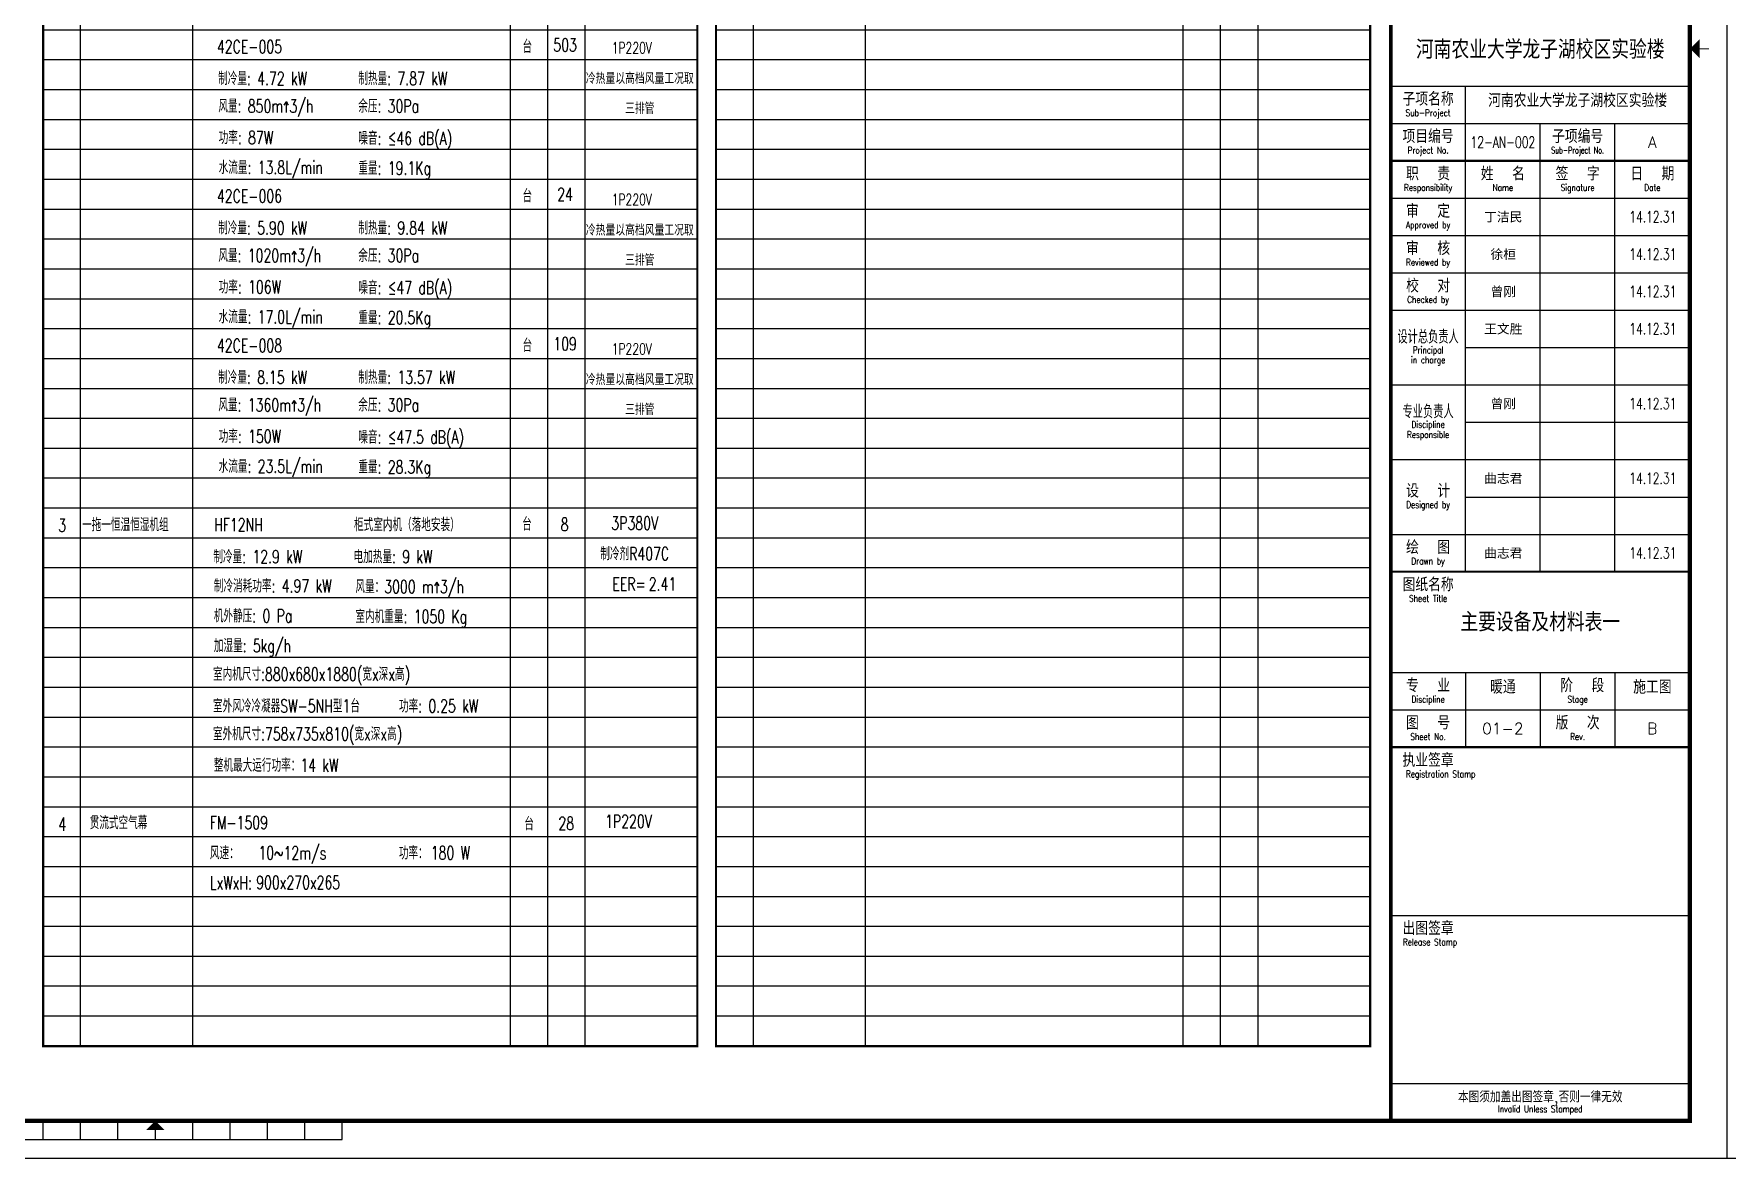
# Model space of a CAD drawing. Extents: x -345393 to -54719, y 203828 to 476815.
# Drawn here: x -222493 to -177193, y 410839 to 440938 of the extents above; entities that cross this region are included whole.
import ezdxf
from ezdxf.enums import TextEntityAlignment as Align

# ---------------------------------------------------------------- set-up
doc = ezdxf.new("R2010")
doc.units = 0
doc.header["$LTSCALE"] = 1000
doc.header["$MEASUREMENT"] = 0
doc.layers.get('0').update_dxf_attribs({"color": 252, "linetype": 'CONTINUOUS'})
doc.layers.get('Defpoints').update_dxf_attribs({"color": 252, "linetype": 'CONTINUOUS'})
for name, color, linetype in [('图框', 252, 'CONTINUOUS'), ('暖通-公共-材料表', 3, 'CONTINUOUS'), ('暖通-风-说明', 3, 'CONTINUOUS')]:
    doc.layers.add(name, color=color, linetype=linetype)
doc.styles.add('HZ-ZG', font='romans.shx', dxfattribs={"width": 0.8, "bigfont": 'hzf.shx'})
doc.styles.add('M-TEXT2', font='romanc.shx', dxfattribs={"width": 0.8, "bigfont": 'hzf.shx'})
doc.styles.add('TKZ1_tjhts.shx', font='tjromant.shx', dxfattribs={"bigfont": 'tjhts.shx'})
doc.styles.add('TKZ2_tjkts.shx', font='tjromant.shx', dxfattribs={"bigfont": 'tjkts.shx'})
doc.styles.add('图框字1_黑体', font='simhei.ttf')

# ---------------------------------------------------------------- blocks, each defined once
blk = doc.blocks.new('TJAD_TK_A1')
at = {"layer": '图框'}
for q in [(500.38, 950.45), (1341.38, 356.45)]:
    blk.add_line((500.38, 356.45), q, dxfattribs=at)
blk = doc.blocks.new('材料表')
for p, q in [((1000, 0), (1000, 53400)), ((4000, 0), (4000, 53400)), ((12500, 0), (12500, 53400)), ((13500, 0), (13500, 53400)), ((14500, 0), (14500, 53400)), ((17500, 52000), (0, 52000)), ((17500, 51200), (0, 51200)), ((17500, 50400), (0, 50400)), ((17500, 49600), (0, 49600)), ((17500, 48800), (0, 48800)), ((17500, 48000), (0, 48000)), ((17500, 47200), (0, 47200)), ((17500, 46400), (0, 46400)), ((17500, 45600), (0, 45600)), ((17500, 44800), (0, 44800)), ((17500, 44000), (0, 44000)), ((17500, 43200), (0, 43200)), ((17500, 42400), (0, 42400)), ((17500, 41600), (0, 41600)), ((17500, 40800), (0, 40800)), ((17500, 40000), (0, 40000)), ((17500, 39200), (0, 39200)), ((17500, 38400), (0, 38400)), ((17500, 37600), (0, 37600)), ((17500, 36800), (0, 36800)), ((17500, 36000), (0, 36000)), ((17500, 35200), (0, 35200)), ((17500, 34400), (0, 34400)), ((17500, 33600), (0, 33600)), ((17500, 32800), (0, 32800)), ((17500, 32000), (0, 32000)), ((17500, 31200), (0, 31200)), ((17500, 30400), (0, 30400)), ((17500, 29600), (0, 29600)), ((17500, 28800), (0, 28800)), ((17500, 28000), (0, 28000)), ((17500, 27200), (0, 27200)), ((17500, 26400), (0, 26400)), ((17500, 25600), (0, 25600)), ((17500, 24800), (0, 24800)), ((17500, 24000), (0, 24000)), ((17500, 23200), (0, 23200)), ((17500, 22400), (0, 22400)), ((17500, 21600), (0, 21600)), ((17500, 20800), (0, 20800)), ((17500, 20000), (0, 20000)), ((17500, 19200), (0, 19200)), ((17500, 18400), (0, 18400)), ((17500, 17600), (0, 17600)), ((17500, 16800), (0, 16800)), ((17500, 16000), (0, 16000)), ((17500, 15200), (0, 15200)), ((17500, 14400), (0, 14400)), ((17500, 13600), (0, 13600)), ((17500, 12800), (0, 12800)), ((17500, 12000), (0, 12000)), ((17500, 11200), (0, 11200)), ((17500, 10400), (0, 10400)), ((17500, 9600), (0, 9600)), ((17500, 8800), (0, 8800)), ((17500, 8000), (0, 8000)), ((17500, 7200), (0, 7200)), ((17500, 6400), (0, 6400)), ((17500, 5600), (0, 5600)), ((17500, 4800), (0, 4800)), ((17500, 4000), (0, 4000)), ((17500, 3200), (0, 3200)), ((17500, 2400), (0, 2400)), ((17500, 1600), (0, 1600)), ((17500, 800), (0, 800))]:
    blk.add_line(p, q)
at = {"const_width": 60}
blk.add_lwpolyline([(0, 53400), (17500, 53400), (17500, 0), (0, 0)], close=True, dxfattribs=at)
at = {"style": 'TKZ2_tjkts.shx'}
for s, p in [('序号', (521, 52700)), ('名  称', (2500, 52700)), ('型号及规格', (8250, 52700)), ('单位', (13000, 52700)), ('数量', (14000, 52700)), ('备 注', (16000, 52700))]:
    blk.add_text(s, height=500, dxfattribs=at).set_placement(p, align=Align.MIDDLE)

msp = doc.modelspace()

# ---------------------------------------------------------------- linework, layer by layer
for p, q in [((-186192.68459, 439539.01079), (-178192.68459, 439539.01079)), ((-184192.68459, 426539.01079), (-184192.68459, 439539.01079)), ((-186192.68459, 438539.01079), (-178192.68459, 438539.01079)), ((-182192.68459, 426539.01079), (-182192.68459, 438539.01079)), ((-180192.68459, 426539.01079), (-180192.68459, 438539.01079)), ((-186192.68459, 436539.01079), (-178192.68459, 436539.01079)), ((-186192.68459, 435539.01079), (-178192.68459, 435539.01079)), ((-186192.68459, 434539.01079), (-178192.68459, 434539.01079)), ((-186192.68459, 433539.01079), (-178192.68459, 433539.01079)), ((-184192.68459, 432539.01079), (-178192.68459, 432539.01079)), ((-186192.68459, 431539.01079), (-178192.68459, 431539.01079)), ((-184192.68459, 430539.01079), (-178192.68459, 430539.01079)), ((-186192.68459, 429539.01079), (-178192.68459, 429539.01079)), ((-184192.68459, 428539.01079), (-178192.68459, 428539.01079)), ((-186192.68459, 427539.01079), (-178192.68459, 427539.01079)), ((-186192.68459, 423839.01079), (-178192.68459, 423839.01079)), ((-184192.68459, 423839.01079), (-184192.68459, 421839.01079)), ((-182192.68459, 423839.01079), (-182192.68459, 421839.01079)), ((-180192.68459, 423839.01079), (-180192.68459, 421839.01079)), ((-186192.68459, 422839.01079), (-178192.68459, 422839.01079)), ((-186192.68459, 417339.01079), (-178192.68459, 417339.01079)), ((-186192.68459, 412839.01079), (-178192.68459, 412839.01079))]:
    msp.add_line(p, q)
for points, const_width in [([(-186192.68459, 469239.01057), (-186192.68459, 411839.01079)], 100), ([(-186192.68459, 437539.01079), (-178192.68459, 437539.01079)], 60), ([(-186192.68459, 426539.01079), (-178192.68459, 426539.01079)], 60), ([(-186192.68459, 421839.01079), (-178192.68459, 421839.01079)], 60)]:
    msp.add_lwpolyline(points, dxfattribs=dict(const_width=const_width))
at = {"layer": 'Defpoints'}
msp.add_lwpolyline([(-258792.68459, 469239.01057), (-186192.68459, 469239.01057), (-186192.68459, 411839.01057), (-258792.68459, 411839.01057)], close=True, dxfattribs=at)
msp.add_lwpolyline([(-258792.68459, 469239.01057), (-186192.68459, 469239.01057), (-186192.68459, 411839.01057), (-258792.68459, 411839.01057)], close=True, dxfattribs=at)
at = {"layer": '图框'}
for p, q in [((-177192.68459, 410839.01057), (-177192.68459, 470239.01057)), ((-222242.68459, 411339.01057), (-222242.68459, 411839.01057)), ((-221242.68459, 411339.01057), (-221242.68459, 411839.01057)), ((-220242.68459, 411339.01057), (-220242.68459, 411839.01057)), ((-218242.68459, 411339.01057), (-218242.68459, 411839.01057)), ((-217242.68459, 411339.01057), (-217242.68459, 411839.01057)), ((-216242.68459, 411339.01057), (-216242.68459, 411839.01057)), ((-215242.68459, 411339.01057), (-215242.68459, 411839.01057)), ((-214242.68459, 411339.01057), (-214242.68459, 411839.01057)), ((-224242.68459, 411339.01057), (-214242.68459, 411339.01057)), ((-261292.68459, 410839.01057), (-177192.68459, 410839.01057))]:
    msp.add_line(p, q, dxfattribs=at)
at = {"layer": '图框', "const_width": 120}
msp.add_lwpolyline([(-178192.68459, 469239.01057), (-258792.68459, 469239.01057), (-258792.68459, 411839.01057), (-178192.68459, 411839.01057)], close=True, dxfattribs=at)
at = {"layer": '图框', "const_width": 30}
for points in [[(-177931.69852, 440539.01057), (-177681.69852, 440539.01057)], [(-219242.68459, 411589.01057), (-219242.68459, 411339.01057)]]:
    msp.add_lwpolyline(points, dxfattribs=at)
at = {"layer": '图框'}
for points in [[(-177931.69852, 440289.01057), (-177931.69852, 440789.01057), (-178181.69852, 440539.01057)], [(-219492.68459, 411589.01057), (-218992.68459, 411589.01057), (-219242.68459, 411839.01057)]]:
    msp.add_solid(points, dxfattribs=at)

# ---------------------------------------------------------------- block references
for p in [(-222242.68459, 413839.01057), (-204242.68459, 413839.01057)]:
    msp.add_blockref('材料表', p)
at = {"layer": '图框', "xscale": 100, "yscale": 100, "zscale": 100}
msp.add_blockref('TJAD_TK_A1', (-227230.60052, 375194.08987), dxfattribs=at)

# ---------------------------------------------------------------- texts
at = {"style": 'TKZ2_tjkts.shx'}
for s, height, p in [('子项名称', 360, (-185192.68459, 439193.76301)), ('项目编号', 360, (-185192.68459, 438193.76301)), ('职  责', 360, (-185192.68459, 437193.76301)), ('姓  名', 360, (-183192.68459, 437193.76301)), ('签  字', 360, (-181192.68459, 437193.76301)), ('日  期', 360, (-179192.68459, 437193.76301)), ('审  定', 360, (-185192.68459, 436193.76301)), ('审  核', 360, (-185192.68459, 435193.76301)), ('校  对', 360, (-185192.68459, 434193.76301)), ('设  计', 360, (-185192.68459, 428703.72452)), ('绘  图', 360, (-185192.68459, 427193.76301)), ('图纸名称', 360, (-185192.68459, 426193.76301)), ('专  业', 360, (-185192.68459, 423493.76301)), (' 阶  段', 360, (-181192.68459, 423493.76301)), ('图  号', 360, (-185192.68459, 422493.76301)), ('版  次', 360, (-181192.68459, 422493.76301)), ('执业签章', 360, (-185192.68459, 421493.76301)), ('出图签章', 360, (-185192.68459, 416993.76301)), ('本图须加盖出图签章,否则一律无效', 300, (-182192.68459, 412481.64544))]:
    msp.add_text(s, height=height, dxfattribs=at).set_placement(p, align=Align.MIDDLE_CENTER)
at = {"style": 'TKZ2_tjkts.shx', "width": 0.8}
for s, height, p in [('Sub-Project', 180, (-185192.68459, 438823.78864)), ('Project No.', 180, (-185192.68459, 437823.78864)), ('Responsibility', 180, (-185192.68459, 436823.78864)), ('Name', 180, (-183192.68459, 436823.78864)), ('Signature', 180, (-181192.68459, 436823.78864)), ('Date', 180, (-179192.68459, 436823.78864)), ('Approved by', 180, (-185192.68459, 435823.78864)), ('Reviewed by', 180, (-185192.68459, 434823.78864)), ('Checked by', 180, (-185192.68459, 433823.78864)), ('设计总负责人', 360, (-185192.68459, 432826.70893)), ('in charge', 180, (-185192.68459, 432209.19531)), ('Principal', 180, (-185192.68459, 432474.48508)), ('专业负责人', 360, (-185192.68459, 430826.70893)), ('Discipline', 180, (-185192.68459, 430481.55859)), ('Responsible', 180, (-185192.68459, 430209.19531)), ('Designed by', 180, (-185192.68459, 428333.75016)), ('Drawn by', 180, (-185192.68459, 426823.78864)), ('Sheet Title', 180, (-185192.68459, 425823.78864)), ('Discipline', 180, (-185192.68459, 423123.78864)), ('Stage', 180, (-181192.68459, 423123.78864)), ('Sheet No.', 180, (-185192.68459, 422123.78864)), ('Rev.', 180, (-181192.68459, 422123.78864)), ('Registration Stamp', 180, (-184856.28642, 421123.78864)), ('Release Stamp', 180, (-185141.13638, 416623.78864)), ('Invalid Unless Stamped', 180, (-182192.68459, 412156.0959))]:
    msp.add_text(s, height=height, dxfattribs=at).set_placement(p, align=Align.MIDDLE_CENTER)
at = {"layer": '图框'}
for s, height, style, p in [('河南农业大学龙子湖校区实验楼', 500, 'TKZ1_tjhts.shx', (-182192.68459, 440518.31578)), ('河南农业大学龙子湖校区实验楼', 360, 'TKZ1_tjhts.shx', (-181192.68459, 439154.84376)), ('子项编号', 360, 'TKZ2_tjkts.shx', (-181192.68459, 438193.76301)), ('A', 300, 'TKZ1_tjhts.shx', (-179192.68459, 438039.01057)), ('丁洁民', 250, '图框字1_黑体', (-183182.01224, 436039.01057)), ('徐桓', 250, '图框字1_黑体', (-183182.01224, 435039.01057)), ('曾刚', 250, '图框字1_黑体', (-183182.01224, 434039.01057)), ('王文胜', 250, '图框字1_黑体', (-183182.01224, 433039.01057)), ('曾刚', 250, '图框字1_黑体', (-183182.01224, 431039.01057)), ('曲志君', 250, '图框字1_黑体', (-183182.01224, 429039.01057)), ('曲志君', 250, '图框字1_黑体', (-183182.01224, 427039.01057)), ('主要设备及材料表一', 500, 'TKZ1_tjhts.shx', (-182192.68459, 425189.01079)), ('暖通', 360, 'TKZ1_tjhts.shx', (-183192.68459, 423454.84376)), ('施工图', 360, 'TKZ1_tjhts.shx', (-179192.68459, 423454.84376)), ('01-2', 300, 'TKZ1_tjhts.shx', (-183192.68459, 422339.01079)), ('B', 300, 'TKZ1_tjhts.shx', (-179192.68459, 422339.01057)), ('B', 300, 'TKZ1_tjhts.shx', (-179192.68459, 422339.01057))]:
    msp.add_text(s, height=height, dxfattribs=dict(at, style=style)).set_placement(p, align=Align.MIDDLE_CENTER)
at = {"layer": '图框', "width": 0.7}
for s, height, style, p in [('12-AN-002', 300, 'TKZ1_tjhts.shx', (-183192.46376, 438039.12099)), ('Sub-Project No.', 180, 'TKZ2_tjkts.shx', (-181192.68459, 437823.78864)), ('14.12.31', 300, 'TKZ1_tjhts.shx', (-179179.86751, 436039.01057)), ('14.12.31', 300, 'TKZ1_tjhts.shx', (-179179.86751, 435039.01057)), ('14.12.31', 300, 'TKZ1_tjhts.shx', (-179179.86751, 434039.01057)), ('14.12.31', 300, 'TKZ1_tjhts.shx', (-179179.86751, 433039.01057)), ('14.12.31', 300, 'TKZ1_tjhts.shx', (-179179.86751, 431039.01057)), ('14.12.31', 300, 'TKZ1_tjhts.shx', (-179179.86751, 429039.01057)), ('14.12.31', 300, 'TKZ1_tjhts.shx', (-179179.86751, 427039.01057))]:
    msp.add_text(s, height=height, dxfattribs=dict(at, style=style)).set_placement(p, align=Align.MIDDLE_CENTER)
at = {"layer": '暖通-公共-材料表', "style": 'M-TEXT2', "width": 0.7}
for s, p in [('42CE-005', (-217595.41908, 440420.32674)), ('42CE-006', (-217595.41908, 436420.32674)), ('42CE-008', (-217595.41908, 432420.32674)), ('3', (-221839.16067, 427605.62865)), ('HF12NH', (-217668.86758, 427621.68613)), ('柜式室内机（落地安装） ', (-213928.02851, 427621.68613)), ('制冷量: 12.9 kW', (-217692.311, 426764.4224)), ('电加热量: 9 kW', (-213940.4839, 426764.4224)), ('制冷消耗功率: 4.97 kW', (-217678.35946, 425983.07899)), ('风量：3000 m^ 3/h', (-213890.4839, 425964.4224)), ('机外静压: 0 Pa', (-217678.35946, 425183.07899)), ('室内机重量: 1050 Kg', (-213890.4839, 425164.4224)), ('加湿量: 5kg/h ', (-217678.35946, 424383.07899)), ('室内机尺寸:880x680x1880(宽x深x高)', (-217701.35537, 423621.75691)), ('室外风冷冷凝器SW-5NH型1台', (-217701.35537, 422769.12363)), ('功率: 0.25 kW', (-212725.39921, 422769.12363)), ('室外机尺寸:758x735x810(宽x深x高)', (-217701.35537, 422021.75691)), ('整机最大运行功率：14 kW', (-217678.35946, 421183.07899)), ('4', (-221839.16067, 419605.62865)), ('FM-1509', (-217782.82006, 419647.08311)), ('1P220V', (-207211.23241, 419680.57402)), ('风速：', (-217782.98156, 418835.34838)), ('10~12m/s', (-216485.30622, 418837.30981)), ('功率：', (-212729.17436, 418835.34838)), ('180 W', (-211874.79558, 418837.30981)), ('LxWxH:', (-217782.98156, 418035.34838)), ('900x270x265', (-216545.13102, 418044.26608))]:
    msp.add_text(s, height=350, dxfattribs=at).set_placement(p)
for s, height, p in [('台', 350, (-209289.36534, 440617.94211)), ('503', 350, (-208280.37821, 440641.62059)), ('1P220V', 300, (-206495.68273, 440562.05386)), ('冷热量以高档风量工况取', 300, (-206282.26059, 439762.05386)), ('三排管', 300, (-206282.26059, 438962.05386)), ('台', 350, (-209289.36534, 436617.94211)), ('24', 350, (-208280.37821, 436641.62059)), ('1P220V', 300, (-206495.68273, 436502.28282)), ('冷热量以高档风量工况取', 300, (-206282.26059, 435702.28282)), ('三排管', 300, (-206282.26059, 434902.28282)), ('台', 350, (-209289.36534, 432617.94211)), ('109', 350, (-208280.37821, 432641.62059)), ('1P220V', 300, (-206495.68273, 432502.28282)), ('冷热量以高档风量工况取', 300, (-206282.26059, 431702.28282)), ('三排管', 300, (-206282.26059, 430902.28282)), ('台', 350, (-209301.88243, 427834.29453)), ('8', 350, (-208292.8953, 427804.64598)), ('3P380V', 350, (-206418.00314, 427838.69621)), ('制冷剂R407C', 350, (-206418.00314, 427038.69621)), ('EER=', 350, (-206568.677, 426208.17429)), ('2.41', 350, (-205674.50203, 426208.17429)), ('台', 350, (-209243.76093, 419809.9259)), ('28', 350, (-208249.63114, 419801.53951))]:
    msp.add_text(s, height=height, dxfattribs=at).set_placement(p, align=Align.MIDDLE)
at = {"layer": '暖通-公共-材料表', "color": 3, "style": 'HZ-ZG', "width": 0.7}
for s, p in [('制冷量: 4.72 kW', (-217563.73181, 439567.65164)), ('制热量: 7.87 kW', (-213811.90471, 439567.65164)), ('风量: 850m^ 3/h ', (-217556.91823, 438828.88925)), ('余压: 30Pa', (-213815.31027, 438828.88925)), ('功率: 87W', (-217549.78027, 437986.30823)), ('噪音: ≤46 dB(A)', (-213811.90471, 437967.65164)), ('水流量: 13.8L/min', (-217549.78027, 437186.30823)), ('重量: 19.1Kg', (-213811.90471, 437167.65164)), ('制冷量: 5.90 kW', (-217563.73181, 435567.65164)), ('制热量: 9.84 kW', (-213811.90471, 435567.65164)), ('风量: 1020m^ 3/h ', (-217556.91823, 434828.88925)), ('余压: 30Pa', (-213815.31027, 434828.88925)), ('功率: 106W', (-217549.78027, 433986.30823)), ('噪音: ≤47 dB(A)', (-213811.90471, 433967.65164)), ('水流量: 17.0L/min', (-217549.78027, 433186.30823)), ('重量: 20.5Kg', (-213811.90471, 433167.65164)), ('制冷量: 8.15 kW', (-217563.73181, 431567.65164)), ('制热量: 13.57 kW', (-213811.90471, 431567.65164)), ('风量: 1360m^ 3/h ', (-217556.91823, 430828.88925)), ('余压: 30Pa', (-213815.31027, 430828.88925)), ('功率: 150W', (-217549.78027, 429986.30823)), ('噪音: ≤47.5 dB(A)', (-213811.90471, 429967.65164)), ('水流量: 23.5L/min', (-217549.78027, 429186.30823)), ('重量: 28.3Kg', (-213811.90471, 429167.65164))]:
    msp.add_text(s, height=350, dxfattribs=at).set_placement(p)
at = {"layer": '暖通-风-说明', "style": 'HZ-ZG', "width": 0.7}
for s, p in [('一拖一恒温恒湿机组', (-221201.92681, 427621.75691)), ('贯流式空气幕', (-220998.76339, 419645.16505))]:
    msp.add_text(s, height=350, dxfattribs=at).set_placement(p)

doc.saveas('drawing.dxf')
